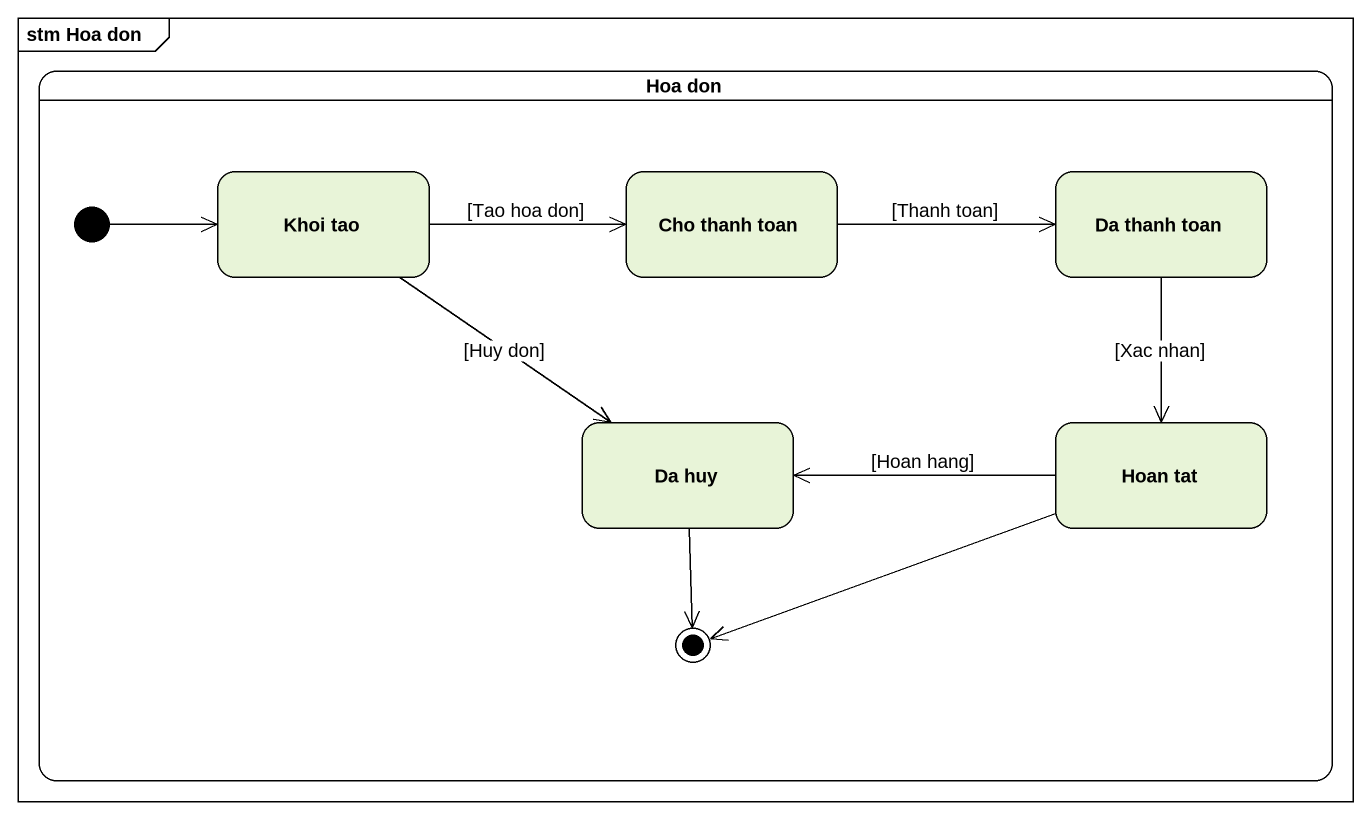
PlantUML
@startuml
mainframe stm Hoa don
hide empty description
state "Hoa don" as Hoa_don {
  state "Khoi tao" as Khoi_tao
  state "Cho thanh toan" as Cho_thanh_toan
  state "Da thanh toan" as Da_thanh_toan
  state "Da huy" as Da_huy
  state "Hoan tat" as Hoan_tat
  [*] -right-> Khoi_tao
  Da_huy --> [*]
  Hoan_tat -left-> [*]
}
Khoi_tao -right-> Cho_thanh_toan : [Tao hoa don]
Khoi_tao --> Da_huy : [Huy don]
Cho_thanh_toan -right-> Da_thanh_toan : [Thanh toan]
Da_thanh_toan --> Hoan_tat : [Xac nhan]
Hoan_tat -left-> Da_huy : [Hoan hang]
@enduml
